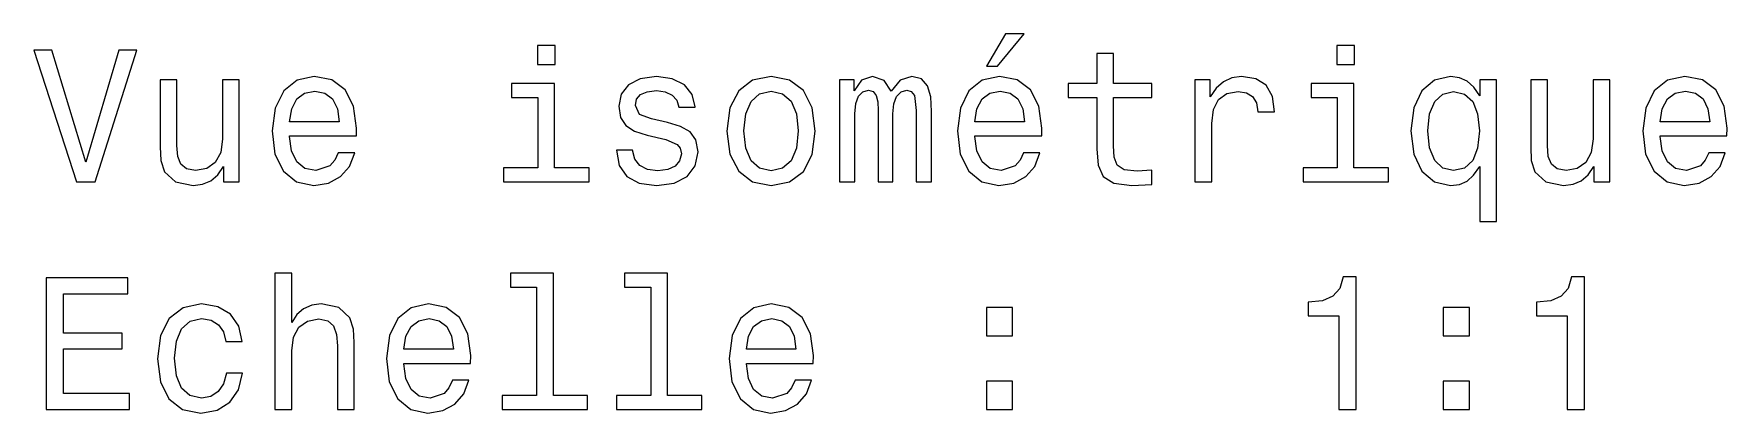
# Model space of a CAD drawing. Extents: x 145 to 857, y 42 to 790.
# Drawn here: x 811.92 to 856.94, y 547.85 to 557.92 of the extents above; entities that cross this region are included whole.
import ezdxf

# ---------------------------------------------------------------- set-up
doc = ezdxf.new("R2010")
doc.units = 0

msp = doc.modelspace()

# ---------------------------------------------------------------- linework, layer by layer
at = {"color": 7, "lineweight": 13}
for points in [[(837.246, 557.065), (837.544, 557.065), (838.245, 557.922), (837.751, 557.922)], [(814.184, 557.494), (813.306, 554.513), (812.403, 557.494), (811.924, 557.494), (813.054, 553.989), (813.558, 553.989), (814.663, 557.494)], [(825.778, 557.61), (825.309, 557.61), (825.309, 557.105), (825.778, 557.105)], [(840.181, 556.228), (840.181, 554.871), (840.212, 554.432), (840.353, 554.13), (840.635, 553.953), (841.114, 553.893), (841.639, 553.918), (841.639, 554.301), (841.256, 554.271), (840.908, 554.311), (840.721, 554.438), (840.64, 554.649), (840.625, 554.947), (840.625, 556.228), (841.639, 556.228), (841.639, 556.606), (840.625, 556.606), (840.625, 557.398), (840.181, 557.398), (840.181, 556.606), (839.415, 556.606), (839.415, 556.228)], [(847.03, 557.61), (846.561, 557.61), (846.561, 557.105), (847.03, 557.105)], [(818.723, 555.214), (820.498, 555.214), (820.503, 555.421), (820.422, 556.001), (820.2, 556.435), (819.847, 556.697), (819.378, 556.793), (818.919, 556.692), (818.566, 556.409), (818.339, 555.95), (818.259, 555.345), (818.334, 554.725), (818.561, 554.271), (818.909, 553.989), (819.363, 553.893), (819.756, 553.958), (820.079, 554.13), (820.316, 554.402), (820.452, 554.765), (820.014, 554.765), (819.923, 554.564), (819.792, 554.412), (819.419, 554.291), (819.131, 554.347), (818.914, 554.523), (818.773, 554.811), (818.723, 555.199)], [(828.769, 555.567), (828.34, 555.668), (828.022, 555.784), (827.916, 556.021), (827.947, 556.188), (828.052, 556.309), (828.224, 556.384), (828.471, 556.414), (828.708, 556.384), (828.895, 556.293), (829.016, 556.157), (829.066, 555.976), (829.5, 555.976), (829.5, 555.986), (829.424, 556.314), (829.217, 556.571), (828.895, 556.732), (828.471, 556.793), (828.042, 556.732), (827.73, 556.566), (827.533, 556.319), (827.473, 556.006), (827.518, 555.703), (827.659, 555.492), (827.891, 555.34), (828.229, 555.234), (828.723, 555.113), (829.026, 554.987), (829.107, 554.886), (829.137, 554.735), (829.091, 554.548), (828.97, 554.407), (828.774, 554.316), (828.511, 554.286), (828.234, 554.316), (828.032, 554.422), (827.896, 554.594), (827.841, 554.831), (827.412, 554.831), (827.483, 554.427), (827.689, 554.135), (828.017, 553.958), (828.471, 553.893), (828.945, 553.958), (829.293, 554.135), (829.505, 554.417), (829.581, 554.785), (829.525, 555.103), (829.369, 555.32), (829.112, 555.461)], [(830.347, 555.34), (830.428, 554.725), (830.66, 554.271), (831.028, 553.989), (831.522, 553.893), (832.011, 553.989), (832.38, 554.266), (832.612, 554.72), (832.697, 555.34), (832.612, 555.956), (832.38, 556.414), (832.011, 556.692), (831.522, 556.793), (831.028, 556.692), (830.66, 556.409), (830.428, 555.956)], [(833.338, 553.989), (833.746, 553.989), (833.746, 555.799), (833.772, 556.071), (833.847, 556.268), (833.963, 556.384), (834.114, 556.43), (834.235, 556.389), (834.316, 556.288), (834.357, 556.117), (834.372, 555.89), (834.372, 553.989), (834.755, 553.989), (834.755, 555.799), (834.78, 556.066), (834.856, 556.263), (834.977, 556.384), (835.128, 556.43), (835.249, 556.389), (835.33, 556.288), (835.38, 555.89), (835.38, 553.989), (835.789, 553.989), (835.789, 555.86), (835.764, 556.248), (835.683, 556.546), (835.522, 556.727), (835.259, 556.793), (834.952, 556.692), (834.715, 556.399), (834.528, 556.687), (834.215, 556.793), (833.928, 556.692), (833.731, 556.409), (833.731, 556.697), (833.338, 556.697)], [(836.939, 555.214), (838.714, 555.214), (838.719, 555.421), (838.638, 556.001), (838.416, 556.435), (838.063, 556.697), (837.594, 556.793), (837.135, 556.692), (836.782, 556.409), (836.555, 555.95), (836.475, 555.345), (836.55, 554.725), (836.777, 554.271), (837.125, 553.989), (837.579, 553.893), (837.973, 553.958), (838.295, 554.13), (838.532, 554.402), (838.669, 554.765), (838.23, 554.765), (838.139, 554.564), (838.008, 554.412), (837.635, 554.291), (837.347, 554.347), (837.13, 554.523), (836.989, 554.811), (836.939, 555.199)], [(842.789, 553.989), (843.233, 553.989), (843.233, 555.537), (843.278, 555.91), (843.414, 556.177), (843.636, 556.339), (843.934, 556.394), (844.156, 556.359), (844.322, 556.258), (844.423, 556.087), (844.458, 555.855), (844.907, 555.855), (844.846, 556.263), (844.68, 556.556), (844.403, 556.732), (844.024, 556.793), (843.767, 556.752), (843.545, 556.651), (843.349, 556.48), (843.192, 556.248), (843.192, 556.697), (842.789, 556.697)], [(850.359, 556.278), (850.202, 556.505), (850.026, 556.667), (849.819, 556.757), (849.582, 556.793), (849.153, 556.692), (848.82, 556.409), (848.604, 555.956), (848.528, 555.345), (848.604, 554.73), (848.82, 554.276), (849.153, 553.989), (849.582, 553.893), (849.819, 553.923), (850.021, 554.009), (850.197, 554.165), (850.359, 554.402), (850.359, 552.94), (850.802, 552.94), (850.802, 556.697), (850.359, 556.697)], [(855.155, 555.214), (856.93, 555.214), (856.935, 555.421), (856.854, 556.001), (856.632, 556.435), (856.279, 556.697), (855.81, 556.793), (855.352, 556.692), (854.998, 556.409), (854.771, 555.95), (854.691, 555.345), (854.766, 554.725), (854.993, 554.271), (855.341, 553.989), (855.795, 553.893), (856.189, 553.958), (856.511, 554.13), (856.748, 554.402), (856.885, 554.765), (856.446, 554.765), (856.355, 554.564), (856.224, 554.412), (855.851, 554.291), (855.563, 554.347), (855.346, 554.523), (855.205, 554.811), (855.155, 555.199)], [(817.386, 556.697), (816.942, 556.697), (816.942, 555.133), (816.892, 554.77), (816.746, 554.508), (816.519, 554.347), (816.221, 554.296), (815.984, 554.337), (815.833, 554.458), (815.747, 554.664), (815.727, 554.957), (815.727, 556.697), (815.283, 556.697), (815.283, 554.917), (815.298, 554.559), (815.394, 554.261), (815.687, 553.989), (816.156, 553.893), (816.408, 553.928), (816.625, 554.019), (816.811, 554.175), (816.962, 554.402), (816.962, 553.989), (817.386, 553.989)], [(818.723, 555.587), (818.778, 555.935), (818.914, 556.193), (819.121, 556.349), (819.393, 556.404), (819.661, 556.349), (819.867, 556.193), (819.993, 555.935), (820.039, 555.587)], [(825.763, 554.362), (825.763, 556.606), (824.623, 556.606), (824.623, 556.228), (825.319, 556.228), (825.319, 554.362), (824.411, 554.362), (824.411, 553.989), (826.681, 553.989), (826.681, 554.362)], [(830.801, 555.345), (830.846, 555.799), (830.988, 556.127), (831.215, 556.329), (831.522, 556.399), (831.825, 556.329), (832.052, 556.132), (832.193, 555.799), (832.243, 555.345), (832.193, 554.886), (832.052, 554.553), (831.825, 554.352), (831.522, 554.286), (831.215, 554.352), (830.988, 554.553), (830.846, 554.886)], [(836.939, 555.587), (836.994, 555.935), (837.13, 556.193), (837.337, 556.349), (837.609, 556.404), (837.877, 556.349), (838.083, 556.193), (838.21, 555.935), (838.255, 555.587)], [(847.015, 554.362), (847.015, 556.606), (845.875, 556.606), (845.875, 556.228), (846.571, 556.228), (846.571, 554.362), (845.663, 554.362), (845.663, 553.989), (847.933, 553.989), (847.933, 554.362)], [(848.982, 555.345), (849.027, 555.794), (849.168, 556.122), (849.38, 556.324), (849.658, 556.394), (849.95, 556.324), (850.172, 556.127), (850.303, 555.799), (850.354, 555.345), (850.303, 554.886), (850.172, 554.559), (849.95, 554.357), (849.658, 554.291), (849.38, 554.357), (849.168, 554.559), (849.027, 554.891)], [(853.818, 556.697), (853.375, 556.697), (853.375, 555.133), (853.324, 554.77), (853.178, 554.508), (852.951, 554.347), (852.653, 554.296), (852.416, 554.337), (852.265, 554.458), (852.179, 554.664), (852.159, 554.957), (852.159, 556.697), (851.715, 556.697), (851.715, 554.917), (851.73, 554.559), (851.826, 554.261), (852.119, 553.989), (852.588, 553.893), (852.84, 553.928), (853.057, 554.019), (853.243, 554.175), (853.395, 554.402), (853.395, 553.989), (853.818, 553.989)], [(855.155, 555.587), (855.21, 555.935), (855.346, 556.193), (855.553, 556.349), (855.826, 556.404), (856.093, 556.349), (856.3, 556.193), (856.426, 555.935), (856.471, 555.587)], [(812.247, 547.942), (814.466, 547.942), (814.466, 548.365), (812.711, 548.365), (812.711, 549.551), (814.274, 549.551), (814.274, 549.969), (812.711, 549.969), (812.711, 551.018), (814.426, 551.018), (814.426, 551.442), (812.247, 551.442)], [(818.334, 547.942), (818.778, 547.942), (818.778, 549.505), (818.823, 549.863), (818.97, 550.126), (819.197, 550.287), (819.499, 550.347), (819.741, 550.297), (819.893, 550.161), (819.968, 549.934), (819.993, 549.631), (819.993, 547.942), (820.437, 547.942), (820.437, 549.722), (820.417, 550.08), (820.326, 550.378), (820.029, 550.65), (819.565, 550.746), (819.313, 550.711), (819.096, 550.615), (818.914, 550.463), (818.778, 550.257), (818.778, 551.563), (818.334, 551.563)], [(825.289, 551.19), (825.289, 548.315), (824.376, 548.315), (824.376, 547.942), (826.64, 547.942), (826.64, 548.315), (825.733, 548.315), (825.733, 551.563), (824.593, 551.563), (824.593, 551.19)], [(828.325, 551.19), (828.325, 548.315), (827.412, 548.315), (827.412, 547.942), (829.676, 547.942), (829.676, 548.315), (828.769, 548.315), (828.769, 551.563), (827.629, 551.563), (827.629, 551.19)], [(846.612, 547.942), (847.07, 547.942), (847.07, 551.467), (846.728, 551.467), (846.637, 551.159), (846.455, 550.953), (846.178, 550.832), (845.795, 550.791), (845.795, 550.433), (846.612, 550.433)], [(852.684, 547.942), (853.143, 547.942), (853.143, 551.467), (852.8, 551.467), (852.709, 551.159), (852.527, 550.953), (852.25, 550.832), (851.867, 550.791), (851.867, 550.433), (852.684, 550.433)], [(817.023, 549.752), (817.462, 549.752), (817.371, 550.156), (817.154, 550.474), (816.816, 550.67), (816.377, 550.746), (815.893, 550.645), (815.525, 550.363), (815.293, 549.904), (815.212, 549.288), (815.288, 548.678), (815.515, 548.224), (815.873, 547.942), (816.362, 547.846), (816.796, 547.922), (817.134, 548.133), (817.366, 548.466), (817.467, 548.91), (817.043, 548.91), (816.967, 548.628), (816.826, 548.416), (816.625, 548.285), (816.377, 548.244), (816.07, 548.31), (815.848, 548.512), (815.712, 548.84), (815.666, 549.304), (815.712, 549.757), (815.853, 550.085), (816.08, 550.287), (816.377, 550.358), (816.64, 550.312), (816.836, 550.196), (816.967, 550.005)], [(821.759, 549.167), (823.534, 549.167), (823.539, 549.374), (823.458, 549.954), (823.236, 550.388), (822.883, 550.65), (822.414, 550.746), (821.955, 550.645), (821.602, 550.363), (821.375, 549.904), (821.295, 549.298), (821.37, 548.678), (821.597, 548.224), (821.945, 547.942), (822.399, 547.846), (822.792, 547.912), (823.115, 548.083), (823.352, 548.355), (823.488, 548.719), (823.05, 548.719), (822.959, 548.517), (822.828, 548.365), (822.455, 548.244), (822.167, 548.3), (821.95, 548.476), (821.809, 548.764), (821.759, 549.152)], [(830.867, 549.167), (832.642, 549.167), (832.647, 549.374), (832.566, 549.954), (832.344, 550.388), (831.991, 550.65), (831.522, 550.746), (831.063, 550.645), (830.71, 550.363), (830.483, 549.904), (830.403, 549.298), (830.478, 548.678), (830.705, 548.224), (831.053, 547.942), (831.507, 547.846), (831.9, 547.912), (832.223, 548.083), (832.46, 548.355), (832.596, 548.719), (832.158, 548.719), (832.067, 548.517), (831.936, 548.365), (831.563, 548.244), (831.275, 548.3), (831.058, 548.476), (830.917, 548.764), (830.867, 549.152)], [(837.246, 549.899), (837.942, 549.899), (837.942, 550.65), (837.246, 550.65)], [(849.39, 549.899), (850.086, 549.899), (850.086, 550.65), (849.39, 550.65)], [(821.759, 549.541), (821.814, 549.889), (821.95, 550.146), (822.157, 550.302), (822.429, 550.358), (822.697, 550.302), (822.903, 550.146), (823.029, 549.889), (823.075, 549.541)], [(830.867, 549.541), (830.922, 549.889), (831.058, 550.146), (831.265, 550.302), (831.537, 550.358), (831.805, 550.302), (832.011, 550.146), (832.138, 549.889), (832.183, 549.541)], [(837.246, 547.942), (837.942, 547.942), (837.942, 548.693), (837.246, 548.693)], [(849.39, 547.942), (850.086, 547.942), (850.086, 548.693), (849.39, 548.693)]]:
    msp.add_lwpolyline(points, close=True, dxfattribs=at)

doc.saveas('drawing.dxf')
